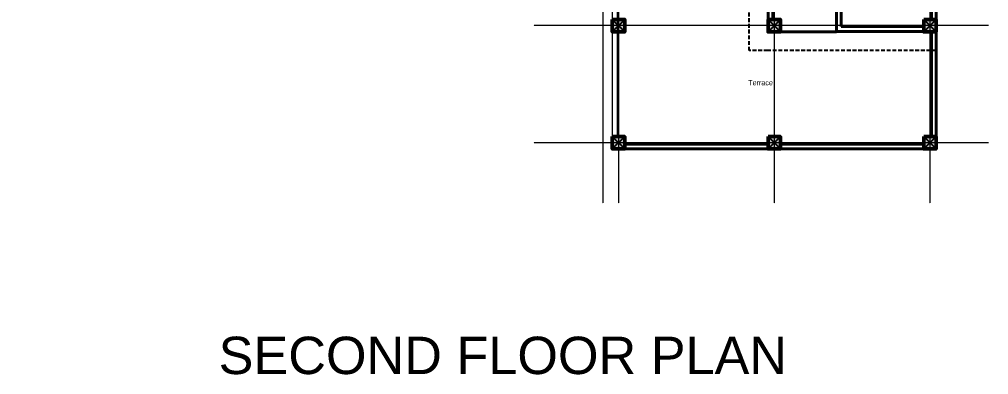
# Model space of a CAD drawing. Header units: millimetres. Extents: x 2342254 to 2635493, y 3886634 to 4043501.
# Drawn here: x 2543281 to 2589970, y 3964648 to 3981753 of the extents above; entities that cross this region are included whole.
import ezdxf

# ---------------------------------------------------------------- set-up
doc = ezdxf.new("R2010")
doc.units = ezdxf.units.MM
doc.header["$MEASUREMENT"] = 0
doc.linetypes.add('CENTER', pattern=[2, 1.25, -0.25, 0.25, -0.25])
doc.linetypes.add('DASHED', pattern=[0.75, 0.5, -0.25])
for name, color, linetype, lineweight in [('centreline', 52, 'CENTER', 5), ('Column-0.5', 14, 'Continuous', 50), ('Hatch', 9, 'Continuous', 9), ('stairs', 6, 'Continuous', 25), ('TXT', 7, 'Continuous', 25), ('WALL 0.2', 7, 'Continuous', 20), ('wall 0.4', 7, 'Continuous', 40)]:
    doc.layers.add(name, color=color, linetype=linetype, lineweight=lineweight)
doc.layers.add('Text-0.2', color=7, linetype='Continuous')
doc.styles.add('ARIAL', font='arial.ttf')
doc.styles.add('arial.', font='arial.ttf')

# ---------------------------------------------------------------- blocks, each defined once
blk = doc.blocks.new('2ft column')
at = {"layer": 'Hatch', "ltscale": 5}
h = blk.add_hatch(color=256, dxfattribs=at)
h.dxf.hatch_style = 1
h.paths.add_polyline_path([(2207385, 4176559), (2207985, 4176559), (2207985, 4175959), (2207385, 4175959)])
at = {"layer": 'Column-0.5', "ltscale": 5}
blk.add_lwpolyline([(2207385, 4176559), (2207985, 4176559), (2207985, 4175959), (2207385, 4175959)], close=True, dxfattribs=at)
at = {"layer": 'Defpoints', "ltscale": 5}
for points in [[(2207985, 4176559), (2207385, 4175959)], [(2207985, 4175959), (2207385, 4176559)]]:
    blk.add_lwpolyline(points, dxfattribs=at)

msp = doc.modelspace()

# ---------------------------------------------------------------- linework, layer by layer
at = {"layer": 'centreline', "ltscale": 5}
for p, q in [((2571392.7, 4015211.6), (2571392.7, 3972905.2)), ((2571392.7, 4015211.6), (2571392.7, 3972905.2)), ((2572142.7, 4015211.6), (2572142.7, 3972905.2)), ((2572142.7, 4015211.6), (2572142.7, 3972905.2)), ((2579642.7, 4015211.6), (2579642.7, 3972905.2)), ((2579642.7, 4015211.6), (2579642.7, 3972905.2)), ((2587142.7, 4015211.6), (2587142.7, 3972905.2)), ((2587142.7, 4015211.6), (2587142.7, 3972905.2)), ((2589969.8, 3981453.4), (2568056.2, 3981453.4)), ((2589969.8, 3981453.4), (2568056.2, 3981453.4)), ((2589969.8, 3975812.5), (2568056.2, 3975812.5)), ((2589969.8, 3975812.5), (2568056.2, 3975812.5))]:
    msp.add_line(p, q, dxfattribs=at)
at = {"layer": 'stairs', "linetype": 'DASHED', "ltscale": 366}
msp.add_lwpolyline([(2587442.7, 3981153.4), (2587442.7, 3980253.4), (2579331.3, 3980253.4), (2578431.3, 3980253.4), (2578431.3, 3988894.3), (2543281.4, 3988894.3), (2543281.4, 3992225.1)], dxfattribs=at)
at = {"layer": 'WALL 0.2', "ltscale": 5}
for p, q in [((2572072.7, 3989283.4), (2572072.7, 3976112.5)), ((2571842.7, 3989053.4), (2571842.7, 3976112.5))]:
    msp.add_line(p, q, dxfattribs=at)
at = {"layer": 'wall 0.4', "ltscale": 5}
for p, q in [((2587442.7, 3987153.4), (2587442.7, 3976112.5)), ((2582642.7, 3983858.7), (2582642.7, 3981175.7)), ((2582872.7, 3981405.7), (2582872.7, 3983858.7)), ((2585642.7, 3981175.7), (2582642.7, 3981175.7)), ((2585412.7, 3981405.7), (2582872.7, 3981405.7)), ((2586842.7, 3981405.7), (2585412.7, 3981405.7)), ((2586842.7, 3981175.7), (2585642.7, 3981175.7)), ((2587212.7, 3981153.4), (2587212.7, 3976112.5)), ((2579342.7, 3975742.5), (2572442.7, 3975742.5)), ((2586842.7, 3975742.5), (2579942.7, 3975742.5)), ((2579342.7, 3975512.5), (2572442.7, 3975512.5)), ((2586842.7, 3975512.5), (2579942.7, 3975512.5))]:
    msp.add_line(p, q, dxfattribs=at)
for points in [[(2579342.7, 3981753.4), (2579342.7, 3988166.3)], [(2579572.7, 3981753.4), (2579572.7, 3988166.3)], [(2582642.7, 3985705.1), (2582642.7, 3984953.4), (2587212.7, 3984953.4), (2587212.7, 3981753.4)], [(2579942.7, 3981153.4), (2582642.7, 3981153.4)]]:
    msp.add_lwpolyline(points, dxfattribs=at)

# ---------------------------------------------------------------- block references
at = {"layer": 'Hatch'}
for p in [(364457.8, -194805.1), (364457.8, -194805.1), (371957.8, -194805.1), (371957.8, -194805.1), (379457.8, -194805.1), (379457.8, -194805.1), (364457.8, -200446), (364457.8, -200446), (371957.8, -200446), (371957.8, -200446), (379457.8, -200446), (379457.8, -200446)]:
    msp.add_blockref('2ft column', p, dxfattribs=at)

# ---------------------------------------------------------------- texts
at = {"layer": 'Text-0.2', "ltscale": 5, "insert": (2579578.6, 3978577), "char_height": 250, "attachment_point": 9, "rotation": 359.99923, "style": 'arial.'}
msp.add_mtext('{\\fStylus BT|b0|i0|c0|p34;Terrace }', dxfattribs=at)
at = {"layer": 'TXT', "color": 244, "ltscale": 20, "true_color": 0x991b1e, "insert": (2552878.5, 3965560.5), "char_height": 2100, "width": 102139.87, "attachment_point": 4, "rotation": 0.0002, "style": 'ARIAL'}
msp.add_mtext('{\\H0.85714x;SECOND FLOOR PLAN}', dxfattribs=at)

doc.saveas('drawing.dxf')
